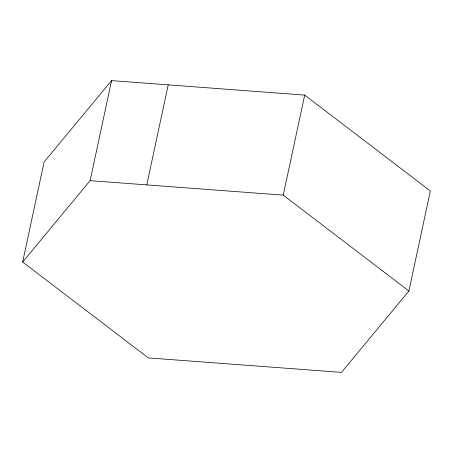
<?xml version="1.0" encoding="UTF-8"?>
<svg xmlns="http://www.w3.org/2000/svg" width="453" height="453" viewBox="0 0 453 453"><rect width="100%" height="100%" fill="white"/><g stroke="black" fill="none" stroke-linecap="round" stroke-linejoin="round"><path stroke-width="0.68" d="M22.65 262.032L44.094 161.998L111.568 80.617L304.699 95.102L430.35 190.968L408.906 291.002L341.432 372.383L148.301 357.898L22.65 262.032L90.124 180.651L111.568 80.617M146.766 184.898L168.216 84.864M408.906 291.002L283.25 195.13L304.699 95.102M90.124 180.651L283.25 195.13"/></g></svg>
